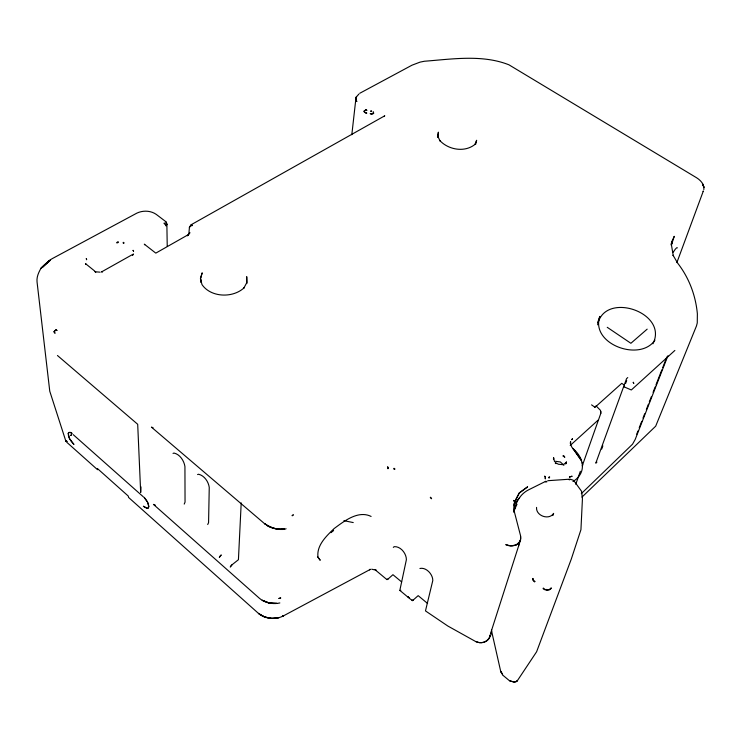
<?xml version="1.0" encoding="UTF-8"?>
<svg xmlns="http://www.w3.org/2000/svg" width="741" height="741" viewBox="0 0 741 741"><rect width="100%" height="100%" fill="white"/><g stroke="black" fill="none" stroke-linecap="round" stroke-linejoin="round"><path stroke-width="1.11" d="M514.615 502.241L519.293 492.96L527.573 486.865L519.293 492.96L514.615 501.62L513.624 500.407L514.411 501.546A2.668 1.658 15.2 0 1 514.55 502.491L513.958 504.426M536.558 507.4C535.715 515.819 549.081 520.59 553.629 513.374L552.888 515.551M200.607 281.543L200.626 279.366L200.996 282.302L200.468 278.746L202.117 273.012L200.468 278.746L201.997 284.59C210.74 297.474 232.859 298.484 244.308 287.61L243.882 287.971L246.855 282.516L246.716 276.662L246.846 283.553M165.438 221.355L156.277 214.408C150.664 210.472 142.92 210.231 136.816 213.158L52.352 258.572L49.545 260.258L41.2 267.909C38.727 272.188 36.476 276.865 37.05 281.96L49.767 391.22L65.708 440.719C67.866 443.201 63.995 439.58 67.209 441.423M582 497.081L655.683 426.177L696.466 325.966L697.262 322.946L697.374 313.851C695.66 295.363 689.019 277.736 677.598 263.064L673.041 255.182L673.254 255.673L671.392 244.66L672.244 240.927L671.077 244.16M356.477 96.469C354.383 97.71 358.181 103.87 356.273 100.637C353.753 97.877 360.441 93.125 358.514 94.32M703.848 189.557C704.654 184.528 700.597 180.258 696.67 177.803L508.965 64.828C482.465 54.278 452.075 59.123 424.417 61.244L420.017 62.142L412.005 65.18L359.681 93.32M241.205 502.898L238.426 559.714L232.072 564.744L230.275 567.05A2.603 0.991 -48.4 0 1 232.072 564.744M140.985 486.874L140.679 492.487L137.696 424.287L57.455 355.513M188.872 233.989L189.909 232.655L188.835 234.156L189.427 227.237L191.252 224.68L189.39 227.552M491.616 629.757C492.117 638.112 484.16 645.661 476.111 641.604C480.863 644.105 489.662 642.169 489.838 635.343M572.96 481.548C586.668 472.953 584.371 458.383 573.099 448.638L581.342 460.717M570.542 442.118L570.385 443.526L570.57 441.497L570.598 444.405L571.728 446.962L581.287 459.939M351.818 134.714L355.958 98.016M553.583 458.225L553.471 459.161L553.601 457.605L554.49 461.513M520.553 539.93L519.052 542.81L516.329 544.894L512.753 545.895L508.798 545.672L505.76 544.635L510.79 545.941L516.329 544.894L519.969 541.449L520.775 538.318L520.571 535.873L520.553 539.93L490.598 633.37M514.587 502.185C513.735 515.671 513.995 515.856 514.55 501.87L514.282 511.522L520.525 535.604M518.524 546.33L518.793 544.394M489.727 636.676L489.958 635.111M437.496 137.011L438.385 132.157L437.95 137.085L437.857 134.871L437.912 136.492L440.071 140.975L439.811 140.54C448.379 149.812 465.005 152.97 475.463 144.004L475.009 144.365L476.63 140.271L475.713 144.236M166.873 224.227L165.993 225.94L165.299 224.125L164.057 223.31C164.483 222.18 163.965 223.939 165.299 224.125L166.512 225.338C167.781 223.152 164.039 218.743 166.873 224.227L167.225 246.188M133.352 254.552L133.454 253.987L132.454 255.219L132.935 254.904M672.244 240.927L671.327 245.262L674.236 236.323L672.643 240.01M188.186 235.184L188.325 234.628L187.399 235.795L187.825 235.508M600.794 413.395L600.71 411.107L600.794 413.395L598.561 419.721L570.209 445.461M703.089 191.4L703.357 190.946L676.876 262.583M597.617 324.817C604.267 290.472 668.928 312.517 652.923 343.796M565.744 463.996L566.448 461.921L565.596 463.588L566.485 462.301L563.225 464.7L558.399 464.236L556.019 462.968M597.626 322.724L599.858 316.398C590.049 344.009 639.965 362.349 654.924 340.175M575.757 484.281L580.333 471.304M582.241 465.894L598.265 420.48M623.672 386.58L626.553 378.651L627.757 377.577M601.673 449.111L602.859 445.86M625.589 383.523L626.673 380.55M636.714 434.189L637.973 430.975M639.224 427.752L641.743 421.314M642.993 418.091L644.67 413.802M646.347 409.514L648.449 404.141M649.283 402.002L651.376 396.63M653.053 392.341L655.146 386.978M655.989 384.829L661.852 369.805M662.695 367.656L666.881 356.921M667.937 355.717L635.222 439.404L632.545 444.183L581.315 493.645M513.939 505.77L515.245 502.75L519.636 497.683M516.996 504.26L514.569 509.502C516.116 501.24 521.025 493.534 528.703 489.782L545.997 481.178M369.657 569.746L283.219 615.993M517.264 680.859L517.505 680.451L516.19 681.711L513.782 681.915L510.169 680.942L514.523 682.248L517.264 680.859L536.604 651.774L571.283 559.103L580.935 529.704L582.435 498.804L581.546 491.246L574.414 481.428L573.191 480.196L570.218 479.223M383.884 116.587L384.774 115.791L191.447 224.569M673.161 252.301L675.264 249.245L676.718 247.735L677.45 247.855M184.222 504.093L185.046 502.092L184.935 466.534C184.055 460.772 179.961 454.381 174.015 453.057L173.024 453.409M207.712 524.526L208.573 522.637L209.249 487.393C208.471 481.724 204.368 475.583 198.588 474.24L197.578 474.555M596.931 462.106L595.783 463.181L623.385 387.367L624.58 386.283M42.422 267.52L50.453 260.156M409.384 598.357L412.552 600.618L418.174 595.644L427.613 603.489M674.866 350.447L631.323 389.97L624.024 386.83M594.754 407.522L621.755 383.347L624.089 384.959M388.117 578.98L386.756 579.369A2.445 0.732 -51.1 0 0 388.117 578.98L392.943 574.701L401.678 581.954M647.171 329.143L630.887 343.287L607.24 327.309M413.395 600.025L412.089 600.173L412.2 600.664M393.304 547.377L394.231 546.654C400.705 546.247 406.42 553.508 406.383 559.677L399.908 590.04A2.464 0.704 -51.2 0 0 400.825 590.244M187.853 234.925L155.795 253.126L144.3 244.16L144.764 244.771M102.48 271.382L132.806 254.367M419.915 568.467C426.232 567.013 432.892 574.386 432.8 580.499L425.473 610.908L447.851 626.034L476.12 641.789M283.09 616.067C275.198 620.041 265.269 619.004 258.433 613.372L128.582 497.452L128.267 496.062L97.377 468.507M545.274 481.78L546.182 481.437M279.848 602.942C272.855 604.563 265.074 603.007 259.517 598.376L153.443 504.389L155.443 505.242M371.695 569.199L375.428 570.051M545.969 481.937L546.978 481.77M555.389 461.291L560.353 461.949L563.901 465.218M547.766 480.705L569.634 479.195M100.155 272.169L96.135 271.845M569.051 479.714L569.801 479.76M153.072 427.696L151.433 427.131L265.037 524.082M343.907 520.664L353.235 522.572M97.571 469.729L66.736 442.238M286.1 528.778C282.516 530.547 271.53 528.926 266.491 525.212M66.792 441.395L65.708 440.719M371.111 516.44C358.162 510.04 344.167 521.127 334.108 528.583C326.392 536.058 316.416 545.385 317.991 557.158L320.223 560.261L317.472 556.593M556.139 463.403L555.176 462.903L556.065 463.671M95.154 271.873L95.793 272.299L95.098 271.577M591.559 404.864L594.745 407.115L596.097 405.911L600.33 410.19M85.474 263.611L94.802 271.123M502.657 675.051L510.253 681.377M376.095 570.579L386.848 579.555M399.983 590.503L408.245 597.385M73.183 434.624L143.217 496.729M582.194 462.662L582.722 465.191M491.598 631.091L500.897 672.244M54.964 333.098L54 331.746L55.862 329.94L54 331.746L54.964 333.098M293.232 514.893L292.186 515.699L293.232 514.893M388.21 467.932L387.96 468.757A2.649 1.121 64.4 0 0 387.886 467.627L387.599 466.737L388.21 467.932M545.367 478.251L545.293 478.945L545.432 477.297L544.635 476.093L545.07 476.954A2.621 1.306 63.5 0 1 545.367 478.251M373.668 113.169C372.973 115.29 367.731 112.641 371.389 114.021L373.408 113.299L373.242 111.798L373.668 113.169M278.959 598.432L280.672 597.987L278.959 598.432M123.793 243.104L123.154 243.029L123.877 242.752L123.228 242.326L123.793 243.104M133.074 250.365L133.565 251.18L133.074 250.365M375.974 570.079L375.261 569.579L375.974 570.079M101.823 271.873L102.147 272.225A2.436 1.056 58.1 0 1 102.323 271.493L101.823 271.873M68.237 433.374L69.571 438.663L73.952 444.424C71.117 441.377 67.477 437.227 68.496 432.8L70.219 432.411L71.951 433.328L70.219 432.411L68.922 432.429L68.237 433.374M281.348 529.074C275.874 529.435 269.437 527.351 264.815 523.739C269.242 526.944 277.69 530.593 284.34 528.852L281.348 529.074M408.134 596.894L409.273 598.098L408.134 596.894M500.897 671.402L502.574 674.606L500.897 671.402M633.731 383.31L633.259 382.319L633.731 383.31M549.007 477.26L548.859 477.973L549.396 477.936A2.612 0.75 87 0 0 549.59 476.787L549.007 477.26M572.404 438.811L571.83 439.645L572.404 438.811M148.802 506.714L148.302 507.983L147.116 508.345L143.411 506.298L147.116 508.345L148.302 507.983C149.83 504.037 146.366 500.119 144.023 497.23L147.561 502.222L148.802 506.714M551.137 588.039L551.008 588.632C548.924 590.781 545.302 590.41 543.088 588.65L543.329 588.058L544.913 589.679L546.126 589.364L546.96 590.114L548.145 589.475L548.933 589.892L551.137 588.039M283.358 615.641L282.423 616.114L283.358 615.641M571.959 476.25L569.458 477.056L571.959 476.25M394.694 469.21L393.823 469.007L394.842 468.849L394.027 468.303L394.694 469.21M364.192 111.048C363.22 113.188 369.481 113.392 365.508 112.836L364.09 111.382L366.017 109.677L364.192 111.048M430.364 497.322L431.568 498.665L430.364 497.322M86.317 258.646L86.614 259.748A2.427 1.037 58.4 0 0 86.317 258.646M534.845 581.361L534.604 581.954L533.251 580.472L532.862 578.452L533.251 580.472L534.845 581.361M370.139 569.31L369.592 569.866A2.427 0.917 63.2 0 0 369.916 569.421L370.139 569.31M192.086 225.227L191.724 225.959A2.325 1.519 1.9 0 1 192.086 225.227M118.023 241.89L116.985 243.076L116.846 242.372L118.125 242.613L118.023 241.89M71.571 434.393L70.858 435.439L71.571 434.393M221.124 555.083L219.336 557.38A2.584 1.01 -48.2 0 1 221.124 555.083M44.664 264.62L40.968 268.427L49.378 260.712L44.664 264.62M333.561 530.399L330.884 532.686A5.094 2.242 -38.3 0 1 333.561 530.399M85.65 263.805L85.836 264.37L85.65 263.805M278.959 617.596C271.854 619.319 264.222 617.892 258.433 613.372L264.389 616.892L271.595 618.429L278.959 617.596M276.671 603.369L269.14 602.998L262.295 600.312L269.14 602.998L276.671 603.369M371.611 111.141L370.546 111.104A2.084 1.232 8.3 0 0 371.611 111.141M564.058 456.178L562.91 455.854L564.827 457.262L564.058 456.178M366.786 110.279L366.23 109.918L366.786 110.279M56.872 330.514L56.353 329.791L56.872 330.514M703.376 185.824L702.422 183.62L703.95 187.436L703.376 185.824"/></g></svg>
